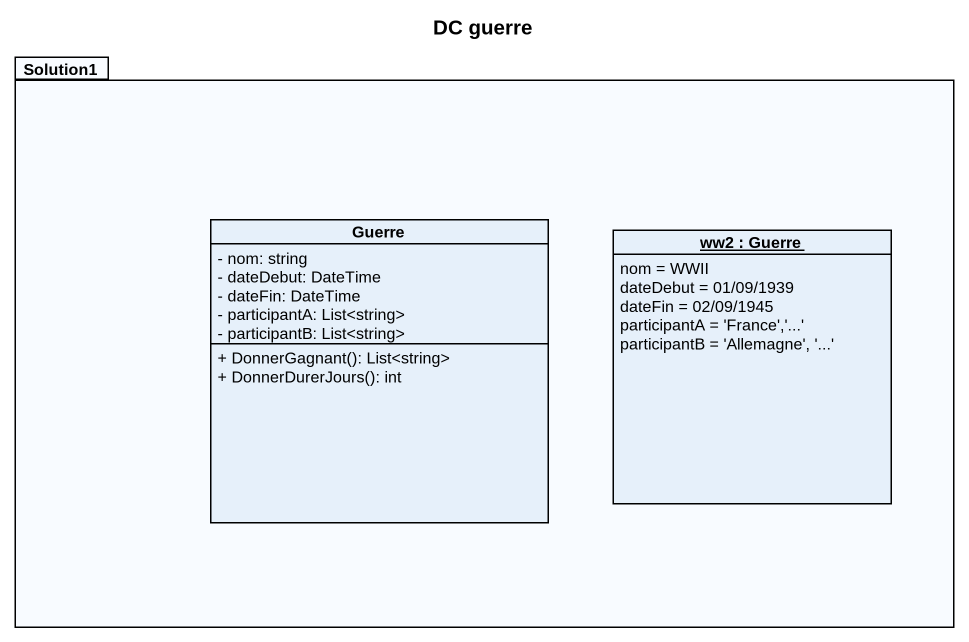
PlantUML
@startuml
title DC guerre
hide circle
hide empty members
skinparam classAttributeIconSize 0
package Solution1 {
  class Guerre {
    - nom: string
    - dateDebut: DateTime
    - dateFin: DateTime
    - participantA: List<string>
    - participantB: List<string>
    + DonnerGagnant(): List<string>
    + DonnerDurerJours(): int
  }
  object "ww2 : Guerre" as ww2 {
    nom = WWII
    dateDebut = 01/09/1939
    dateFin = 02/09/1945
    participantA = 'France','...'
    participantB = 'Allemagne', '...'
  }
}
@enduml
